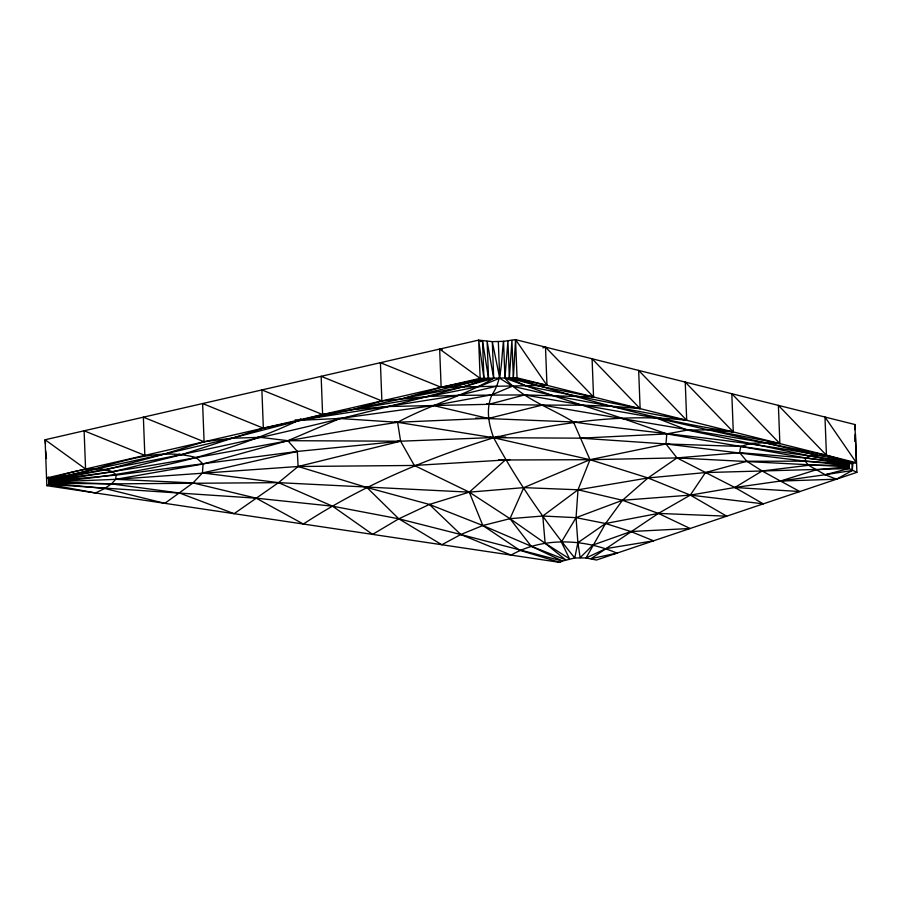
<?xml version="1.0" encoding="UTF-8"?>
<svg xmlns="http://www.w3.org/2000/svg" width="902" height="902" viewBox="0 0 902 902"><rect width="100%" height="100%" fill="white"/><g stroke="black" fill="none" stroke-linecap="round" stroke-linejoin="round"><path stroke-width="1.35" d="M847.192 463.966L847.158 466.751L848.985 468.544L856.9 472.332L855.434 434.121L854.803 441.394M489.673 437.684L580.663 438.169L665.969 443.964L805.148 461.147L848.275 463.955L856.381 462.737L854.916 424.526L515.561 339.626L503.541 341.339C501.016 359.447 502.797 378.93 492.052 394.738C485.659 408.606 488.613 424.008 493.665 437.774C516.542 480.304 544.323 520.477 574.743 557.966L586.041 557.955L596.493 560.029L856.9 472.332M854.668 429.645L854.916 424.526M849.301 462.647L848.985 468.544L825.15 474.723L734.859 487.497L690.323 495.108L622.47 500.283L576.051 517.658L542.79 516.023L509.991 518.673L482.829 525.516L460.798 534.514L441.856 544.752L398.797 518.808L366.911 487.486L298.1 466.503L115.704 479.323L51.662 481.995L46.848 485.693L45.1 439.759L478.669 340.11L492.3 341.644L503.541 341.339L504.951 378.13C522.923 399.022 550.603 407.794 573.458 421.978C666.702 435.44 761.243 440.717 853.067 462.884L826.446 455.251L764.592 442.724L656.679 418.1L524.569 394.918L458.498 395.335L428.969 396.429L381.873 400.916L353.516 409.452L263.35 428.157L181.584 454.687L112.84 471.825L52.35 480.777L51.662 481.995L111.476 483.878L278.515 482.649L469.299 492.154L523.791 487.632L578.013 489.786L622.47 500.283L658.426 513.407L690.12 528.493L630.87 531.537L592.885 545.056L580.155 557.662L577.878 542.688L576.051 517.658L578.013 489.786L589.976 459.693L573.458 421.978L475.704 418.077M583.278 437.955L580.663 438.169L666.803 433.918L687.347 430.074L710.449 429.859L733.281 431.945L685.238 382.076L686.704 420.287L551.731 395.245L512.336 386.236L499.719 378.22L479.593 386.394L428.969 396.429L353.516 409.452L403.961 398.256L441.134 387.296L546.973 385.323L515.561 339.626L513.362 377.972C585.567 400.06 658.471 420.783 733.281 431.945L731.815 393.734L779.869 443.604L764.592 442.724L542.226 405.088L488.94 404.31L388.987 406.52L353.516 409.452L322.612 414.537L231.667 438.237L163.736 454.236L51.267 478.872L46.566 477.97L480.135 378.333L517.038 377.837L856.381 462.737L824.98 417.04L826.446 455.251L810.334 456.062L740.722 446.434L666.803 433.918L621.591 418.066L551.731 395.245L504.951 378.13L507.927 340.911L509.359 378.062L526.204 386.056L640.127 408.64L638.661 370.418L686.704 420.287C621.828 412.89 556.782 422.993 493.665 437.774C426.849 458.34 361.995 485.704 303.343 524.039L256.179 498.175L193.028 482.931L115.704 479.323L111.476 483.878L104.7 488.478L95.578 492.977L48.967 484.408L48.246 477.023M490.057 436.94L589.976 459.693L647.997 477.959L690.323 495.108L763.284 503.857L734.859 487.497L676.996 457.912L665.969 443.964L666.803 433.918L669.239 433.546M852.909 463.211L852.277 470.483L836.447 479.221L780.489 481.048L762.122 470.979L746.822 461.272L739.64 452.669L740.722 446.434L750.735 443.412L764.592 442.724L817.37 455.194M48.731 478.128L48.967 484.408L256.179 498.175L332.567 506.191L398.797 518.808L460.798 534.514L511.107 555.102C542.97 536.825 583.932 538.866 616.945 553.14L591.058 558.665L658.426 513.407L690.323 495.108L705.454 472.569L746.822 461.272L805.148 461.147L846.854 465.15L848.275 463.955L805.802 457.979L740.722 446.434L665.969 443.964L589.976 459.693L523.791 487.632L509.991 518.673L531.177 546.229L562.453 561.044L574.743 557.966L577.878 542.688L605.569 523.51L622.47 500.283L647.997 477.959L676.996 457.912L739.64 452.669L805.802 457.979L850.439 463.267L810.334 456.062L687.347 430.074L656.679 418.1M50.117 478.308L50.512 483.179L104.7 488.478L164.829 503.339L193.028 482.931L202.465 472.919L278.515 482.649L332.567 506.191L372.605 534.39L398.797 518.808L429.397 504.455L469.299 492.154L505.334 459.986L510.025 459.558M51.403 478.376L51.662 481.995C136.439 475.038 221.272 456.513 298.585 420.377L300.828 418.753M46.848 485.693L559.792 562.374L562.453 561.044L460.798 534.514L429.397 504.455L366.911 487.486M480.18 341.587L482.491 340.855L488.534 378.366L403.961 398.256L464.474 386.665L488.534 378.366L487.114 341.373L493.71 378.299C463.29 396.237 428.619 405.393 397.602 422.305C282.157 439.545 168.223 466.131 52.215 479.672L51.267 478.872C200.447 453.785 348.037 419.047 493.71 378.299L492.3 341.644L499.719 378.22L498.321 341.621M505.684 437.042L400.612 441.213L297.333 451.44L202.465 472.919L203.051 464.023L196.32 457.618C146.09 443.964 98.814 473.775 49.373 478.308C69.905 473.313 91.767 463.944 112.84 471.825L116.144 475.117L115.704 479.323L203.051 464.023L287.828 440.683L340.155 418.427L433.445 405.55L492.052 394.738L512.336 386.236M337.675 418.37L397.602 422.305L493.665 437.774L498.332 436.286M486.606 403.769L488.94 404.31L491.579 403.555M542.891 347.834L545.496 347.112L593.55 396.981L524.569 394.918L488.94 404.31M451.507 387.014L483.934 378.389L482.491 340.855M690.323 495.108L726.696 516.181L658.426 513.407L605.569 523.51L586.041 557.955L605.986 548.619L653.533 540.817L630.87 531.537L605.569 523.51L576.051 517.658L561.405 542.046L569.5 558.778L545.135 543.275L509.991 518.673L469.299 492.154L414.322 465.455L400.612 441.213L298.1 466.503L278.515 482.649L234.092 513.689L179.678 493.067L111.476 483.878L50.512 483.179L50.32 478.195M496.269 386.27L458.498 395.335L298.585 420.377L295.18 419.847M441.134 387.296L483.934 378.389L478.669 340.11L480.135 378.333L439.657 349.074L441.134 387.296L380.407 362.694L381.873 400.916L321.146 376.314L322.612 414.537L261.884 389.935L263.35 428.157L202.623 403.555L204.089 441.766L163.736 454.236L105.996 469.795L52.215 479.672L52.35 480.777L116.144 475.117L297.333 451.44L298.1 466.503L414.322 465.455L505.334 459.986L589.976 459.693L676.996 457.912L847.158 466.751L847.068 464.338M665.969 443.964L668.607 443.468M853.067 462.884L810.334 456.062L805.802 457.979L805.148 461.147L808.598 465.297L825.15 474.723L852.277 470.483L851.995 463.03M493.518 418.088L395.008 422.384M298.585 420.377L340.155 418.427M573.458 421.978L575.938 421.888M395.189 421.572L397.602 422.305L400.612 441.213L287.828 440.683L260.283 437.335L231.667 438.237L204.089 441.766L143.362 417.175L144.839 455.386L84.111 430.795L85.577 469.006L45.1 439.759L45.528 443.615M397.85 441.123L400.612 441.213M498.806 459.67L505.334 459.986M257.825 437.008L260.283 437.335M493.665 437.774L496.066 438.135M380.407 362.694L382.64 363.044M710.449 429.859L779.869 443.604L778.392 405.381L826.446 455.251M439.657 349.074L442.284 349.615M433.445 405.55L488.298 418.46L542.226 405.088L582.162 405.201L613.236 406.34L640.127 408.64L592.084 358.77L593.55 396.981L537.75 385.785L509.359 378.062L511.919 340.336L513.362 377.972L546.973 385.323L545.496 347.112M179.013 454.044L181.584 454.687M559.792 562.374L519.778 550.276L482.829 525.516L429.397 504.455M825.15 474.723L836.447 479.221M287.828 440.683L297.333 451.44M469.299 492.154L482.829 525.516L531.177 546.229L565.633 559.826L545.135 543.275L542.79 516.023L578.013 489.786L647.997 477.959L705.454 472.569L848.985 468.544L848.793 463.673M45.731 451.169L46.453 458.566M52.215 478.387L52.35 480.777L52.26 478.308M52.248 478.24L52.35 480.777M515.561 339.626L517.038 377.837M51.515 478.285L51.662 481.995M762.122 470.979L734.859 487.497L799.86 491.545L780.489 481.048L815.746 469.953L847.158 466.751L846.854 465.15L808.598 465.297L762.122 470.979"/></g></svg>
